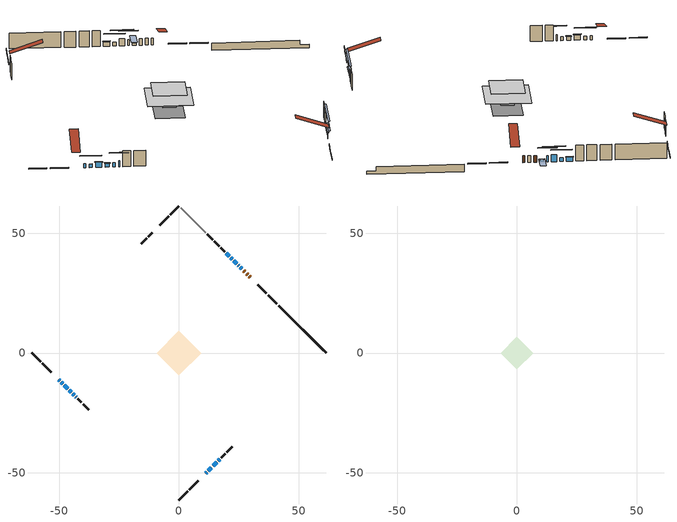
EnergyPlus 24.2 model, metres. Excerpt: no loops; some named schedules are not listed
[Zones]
conditioned space
 floor othersidecoefficients (Floor1 construction): -2.79,0 0,2.79 2.79,0 0,-2.79 z0.77
 floor adiabatic (AdiabaticFloorConstruction): -9.33,0 0,9.33 9.33,0 0,-9.33 z3.21
 floor foundation (Slab1 construction): -6.11,0 0,6.11 6.11,0 0,-6.11 z-1.52
 wall outside (RimJoist1 construction): 0,-61.43 3.73,-57.7 / -61.43,0 -57.7,-3.73 / 0,61.43 -3.73,57.7 / 40.94,20.48 37.21,24.21 z0.77:1.07
 wall outside (RimJoist2 construction): 4.39,-57.04 8.1,-53.32 / -57.04,-4.39 -53.32,-8.1 / -4.39,57.04 -8.1,53.32 / 36.56,24.87 32.84,28.59 z0.77:1.07
 wall outside (AdiabaticWallConstruction 1): 29.77,31.66 29.45,31.98 / 27.55,33.87 26.97,34.45 z0.77:2.8
 wall outside (AdiabaticWallConstruction): -50.25,-11.17 -49.82,-11.61 / -44.39,-17.04 -43.85,-17.58 / 20.99,40.43 19.7,41.73 z0.77:1.99; 11.17,-50.25 11.61,-49.82 z0.77:1.69; 12.26,-49.16 13.56,-47.87 / -49.16,-12.26 -48.52,-12.91 / -45.91,-15.52 -45.05,-16.38 / 22.3,39.13 21.65,39.78 z0.77:1.84; -47.86,-13.57 -46.57,-14.86 z0.77:2.29; 26.32,35.11 25.56,35.87 / 14.21,-47.21 15.72,-45.7 z0.77:1.38; 24.91,36.52 24.69,36.74 / 16.38,-45.05 17.03,-44.4 / -43.2,-18.23 -42.98,-18.45 z0.77:2.6; 24.03,37.39 22.95,38.47 z0.77:2.9
 wall outside (Wall1 construction): 17.68,-43.74 19.26,-42.17 / -42.32,-19.1 -40.75,-20.68 / -11.18,50.25 -12.75,48.68 / 19.04,42.38 17.47,43.96 z0.77:5.65
 wall outside (Wall3 construction): 19.91,-41.51 22.26,-39.16 / -40.09,-21.34 -37.74,-23.69 / -13.41,48.02 -15.76,45.67 / 14.13,47.3 11.78,49.65 z0.77:5.65
 wall foundation (FoundationWall1 construction): 41.6,19.83,-1.52 41.6,19.83,0.77 59.44,1.98,0.77 59.44,1.98,-0.52 61.43,0,-0.52 61.43,0,-1.52
 wall othersidecoefficients (AdiabaticWallConstruction 1): 28.79,32.64 28.21,33.22 z0.77:2.8
 wall othersidecoefficients (Wall2 construction): 16.81,44.61 14.79,46.64 z0.77:5.65
 wall adiabatic (Wall4 construction): 11.12,50.3 0.66,60.77 z0.77:5.65
 window (WindowConstruction 12): -50.25,-11.18 -49.82,-11.61 z0.77:1.99
 window (WindowConstruction 7): 11.18,-50.25 11.61,-49.82 z0.77:1.68
 window (WindowConstruction 8): 12.26,-49.16 13.56,-47.87 z0.77:1.84
 window (WindowConstruction 9): -49.16,-12.26 -48.52,-12.91 z0.77:1.84
 window (WindowConstruction 10): -47.86,-13.57 -46.57,-14.86 z0.77:2.29
 window (WindowConstruction 11): -45.91,-15.52 -45.05,-16.38 z0.77:1.84
 window (WindowConstruction 13): 26.32,35.11 25.56,35.86 z0.77:1.38
 window (WindowConstruction 14): 14.21,-47.21 15.72,-45.7 z0.77:1.38
 window (WindowConstruction): 24.9,36.52 24.69,36.74 z0.77:2.6
 window (WindowConstruction 1): 24.03,37.39 22.95,38.47 z0.77:2.9
 window (WindowConstruction 2): 22.3,39.13 21.65,39.78 z0.77:1.84
 window (WindowConstruction 3): 16.38,-45.05 17.03,-44.4 z0.77:2.6
 window (WindowConstruction 4): -44.39,-17.04 -43.85,-17.58 z0.77:1.99
 window (WindowConstruction 5): -43.19,-18.23 -42.98,-18.45 z0.77:2.6
 window (WindowConstruction 6): 20.99,40.43 19.7,41.73 z0.77:1.99
 door (Door): 29.77,31.66 29.45,31.98 z0.77:2.8
 door inside (Door 1): 28.79,32.64 28.21,33.22 z0.77:2.8
 door (Door 2): 27.55,33.87 26.97,34.45 z0.77:2.8
 ceiling adiabatic (AdiabaticFloorConstruction): 0,-9.33 9.33,0 0,9.33 -9.33,0 z3.21
attic - vented
 floor to conditioned space (Floor2 construction Reversed): -6.85,0 0,6.85 6.85,0 0,-6.85 z5.65
 roof outside (Roof1 construction): 10.52,-50.91,5.65 3.85,-44.24,8.79 2.09,-45.99,8.79 8.76,-52.67,5.65; -50.91,-10.52,5.65 -44.24,-3.85,8.79 -45.99,-2.09,8.79 -52.67,-8.76,5.65; -10.52,50.91,5.65 -3.85,44.24,8.79 -2.09,45.99,8.79 -8.76,52.67,5.65; 30.42,31,5.65 23.75,24.33,8.79 25.51,22.57,8.79 32.18,29.24,5.65
shading: 13.47,-47.95 9.31,-52.12 9.6,-52.41 13.76,-48.24 z4.32; 13.7,-47.73 12.12,-49.3 12.41,-49.6 13.99,-48.02 z2.04; -46.65,-14.78 -51.03,-10.4 -51.32,-10.69 -46.94,-15.07 z4.48; -46.42,-15 -48,-13.42 -48.29,-13.72 -46.71,-15.29 z2.5; -44.9,-16.52 -46.05,-15.37 -46.34,-15.67 -45.2,-16.81 z2.04; 25.35,36.08 26.53,34.9 29.98,38.35 28.8,39.53 z1.68; 19.32,-42.11 10.62,-50.81 10.91,-51.1 19.61,-42.4 z6.46; 22.82,38.6 26.77,34.66 27.06,34.95 23.11,38.89 z5.24; 21.09,40.34 25.9,35.53 26.19,35.82 21.38,40.63 z5.54; 19.78,41.64 24.16,37.26 24.45,37.55 20.08,41.93 z4.48; 18.89,-42.53 14.51,-46.91 14.8,-47.2 19.18,-42.82 z5.24; -41.11,-20.31 -45.06,-16.37 -45.35,-16.66 -41.4,-20.6 z5.24; 19.56,41.87 21.14,40.29 21.43,40.58 19.85,42.16 z2.19
[Building]
Building 1: Terrain=Suburbs
[Site:Location]
Toronto City Centre_ON: Latitude {deg}=43.63; Longitude {deg}=-79.39; Time Zone {hr}=-5; Elevation {m}=77; Keep Site Location Information=Yes
[Site:GroundTemperature:Shallow]
5.01852, 3.26908, 3.12898, 3.95918, 7.29196, 10.6092, 13.4851, 15.3069, 15.4617, 13.9799, 11.1774, 7.9619
[Site:WaterMainsTemperature]
Calculation Method=Schedule; Temperature Schedule=mains temperature schedule
[Material] Roughness=Rough; Thermal Absorptance=0.9
Name | Thickness {m} | Conductivity {W/m-K} | Density {kg/m3} | Specific Heat {J/kg-K} | Solar Absorptance | Visible Absorptance
asphalt or fiberglass shingles | 0.00635 | 0.162714 | 1121.4 | 1465.45 | 0.4 | 0.4
ceiling loosefill ins | 0.0846667 | 0.0480833 | 16.02 | 1046.75 | 0.7 | 0.7
ceiling stud and cavity | 0.1397 | 0.0881524 | 65.682 | 1177.47 | 0.7 | 0.7
concrete 4.0 in. | 0.1016 | 1.803125 | 2242.8 | 837.4 | 0.7 | 0.7
concrete 8.0 in. | 0.2032 | 1.803125 | 2242.8 | 837.4 | 0.7 | 0.7
door material | 0.04445 | 0.053851 | 512.64 | 1214.23 | 0.7 | 0.7
door material 1 | 0.04445 | 0.060037 | 512.64 | 1214.23 | 0.7 | 0.7
door material 2 | 0.04445 | 0.188738 | 512.64 | 1214.23 | 0.7 | 0.7
exterior vertical ins | 0.0020482 | 0.029427 | 32.04 | 1214.23 | 0.7 | 0.7
floor covering | 0.0127 | 0.0433444 | 54.468 | 1339.84 | 0.6 | 0.6
floor rigid ins; rim joist rigid ins; wall rigid ins | 0.051816 | 0.029427 | 32.04 | 1214.23 | 0.7 | 0.7
floor rigid ins 1; wall rigid ins 2 | 0.512978 | 0.029427 | 32.04 | 1214.23 | 0.7 | 0.7
floor stud and cavity | 0.1397 | 0.228706 | 92.3553 | 1139.71 | 0.7 | 0.7
floor stud and cavity 1 | 0.1397 | 1.75129 | 37.0049 | 1207.88 | 0.7 | 0.7
furniture material conditioned space 1 | 0.1524 | 0.115458 | 640.8 | 1214.23 | 0.6 | 0.6
gypsum board | 0.0127 | 0.160291 | 801 | 837.4 | 0.6 | 0.6
gypsum board 1 | 0.0127 | 0.160291 | 801 | 837.4 | 0.7 | 0.7
osb sheathing 0.5 in. | 0.0127 | 0.115458 | 512.64 | 1214.23 | 0.7 | 0.7
osb sheathing 0.75 in. | 0.01905 | 0.115458 | 512.64 | 1214.23 | 0.7 | 0.7
osb sheathing 2.0 in. | 0.0508 | 0.115458 | 512.64 | 1214.23 | 0.7 | 0.7
rim joist stud and cavity | 0.0508 | 0.0406006 | 125.044 | 1163.47 | 0.6 | 0.6
rim joist stud and cavity 1 | 0.0508 | 0.0352871 | 125.044 | 1163.47 | 0.6 | 0.6
wall rigid ins 1 | 0.051816 | 0.029427 | 32.04 | 1214.23 | 0.4 | 0.4
wall stud and cavity | 0.1397 | 0.121499 | 139.0536 | 1170.24 | 0.7 | 0.7
wall stud and cavity 1 | 0.1397 | 0.173024 | 139.0536 | 1170.24 | 0.7 | 0.7
wall stud and cavity 2 | 0.1397 | 0.145844 | 139.0536 | 1170.24 | 0.7 | 0.7
wall stud and cavity 3 | 0.1397 | 0.12464 | 139.0536 | 1170.24 | 0.7 | 0.7
wall stud and cavity 4 | 0.0889 | 0.380278 | 52.3479 | 1209.89 | 0.7 | 0.7
wall stud and cavity 5 | 0.0889 | 0.391764 | 83.0341 | 1211.67 | 0.7 | 0.7
wood siding | 0.0254 | 0.102417 | 544.68 | 1172.36 | 0.4 | 0.4
wood siding 1; wood siding 2; wood siding 3 | 0.0254 | 0.102417 | 544.68 | 1172.36 | 0.7 | 0.7
[WindowMaterial:SimpleGlazingSystem]
Name | U-Factor {W/m2-K} | Solar Heat Gain Coefficient
WindowMaterial | 3.06271 | 0.54
WindowMaterial 1 | 2.98152 | 0.58
WindowMaterial 10 | 3.02751 | 0.48
WindowMaterial 2 | 3.00934 | 0.53
WindowMaterial 3 | 3.01672 | 0.5
WindowMaterial 4 | 2.98038 | 0.54
WindowMaterial 5 | 2.99685 | 0.54
WindowMaterial 6 | 3.0383 | 0.46
WindowMaterial 7 | 2.906 | 0.64
WindowMaterial 8 | 2.99003 | 0.52
WindowMaterial 9 | 3.308 | 0.62
[Construction]
AdiabaticFloorConstruction: floor stud and cavity 1, floor rigid ins 1, osb sheathing 0.75 in., floor covering
AdiabaticWallConstruction: wood siding 2, wall rigid ins 2, wall stud and cavity 4, gypsum board
AdiabaticWallConstruction 1: wood siding 3, wall rigid ins 2, wall stud and cavity 4, gypsum board
Door: door material
Door 1: door material 1
Door 2: door material 2
Floor1 construction: floor stud and cavity, floor rigid ins, osb sheathing 0.75 in., floor covering
Floor2 construction Reversed: gypsum board, ceiling stud and cavity, ceiling loosefill ins
FoundationWall1 construction: concrete 8.0 in., gypsum board 1
furniture construction conditioned space 1: furniture material conditioned space 1
PartitionWallConstruction: gypsum board, wall stud and cavity 5, gypsum board
RimJoist1 construction: wood siding 1, rim joist rigid ins, osb sheathing 2.0 in., rim joist stud and cavity
RimJoist2 construction: wood siding 1, rim joist rigid ins, osb sheathing 2.0 in., rim joist stud and cavity 1
Roof1 construction: asphalt or fiberglass shingles
Slab1 construction: concrete 4.0 in.
Wall1 construction: wood siding, wall rigid ins, osb sheathing 0.5 in., wall stud and cavity, gypsum board
Wall2 construction: wall rigid ins 1, osb sheathing 0.5 in., wall stud and cavity 1, gypsum board
Wall3 construction: wood siding, wall rigid ins, osb sheathing 0.5 in., wall stud and cavity 2, gypsum board
Wall4 construction: wall rigid ins 1, osb sheathing 0.5 in., wall stud and cavity 3, gypsum board
WindowConstruction; WindowConstruction 5: WindowMaterial
WindowConstruction 1: WindowMaterial 1
WindowConstruction 10: WindowMaterial 7
WindowConstruction 11: WindowMaterial 8
WindowConstruction 12: WindowMaterial 9
WindowConstruction 13; WindowConstruction 14: WindowMaterial 10
WindowConstruction 2; WindowConstruction 8; WindowConstruction 9: WindowMaterial 2
WindowConstruction 3: WindowMaterial 3
WindowConstruction 4: WindowMaterial 4
WindowConstruction 6: WindowMaterial 5
WindowConstruction 7: WindowMaterial 6
[Zone] Multiplier=1; Part of Total Floor Area=Yes
Name | Volume {m3}
attic - vented | 47.8875
conditioned space | 630.6
[Space]
Name | Zone | Volume {m3}
attic - vented 1 | attic - vented | 47.8875
conditioned space 1 | conditioned space | 630.6
[ZoneInfiltration:EffectiveLeakageArea]
infil attic - vented 1: Zone or Space=attic - vented 1; Schedule=Always On Discrete; Effective Air Leakage Area {cm2}=3949.89; Stack Coefficient=0.000218669; Wind Coefficient=9.99111e-06
[ZoneMixing]
whole house fan mix: Zone or Space=attic - vented; Schedule=Always On Continuous; Design Flow Rate Calculation Method=Flow/Zone; Design Flow Rate {m3/s}=0; Source Zone or Space=conditioned space
[SurfaceProperty:OtherSideCoefficients]
other non-freezing space: Combined Convective/Radiative Film Coefficient {W/m2-K}=8.35; Constant Temperature Coefficient=1; External Dry-Bulb Temperature Coefficient=0; Ground Temperature Coefficient=0; Wind Speed Coefficient=0; Zone Air Temperature Coefficient=0; Constant Temperature Schedule=other non-freezing space; Previous Other Side Temperature Coefficient=0
[SurfaceProperty:ExposedFoundationPerimeter]
Slab1: Exposed Perimeter Calculation Method=TotalExposedPerimeter; Total Exposed Perimeter {m}=28.039
[InternalMass] Zone or ZoneList=conditioned space; Space or SpaceList=conditioned space 1
Name | Construction | Surface Area {m2}
furniture mass conditioned space 1 | furniture construction conditioned space 1 | 105.728
partition wall mass | PartitionWallConstruction | 264.32
[Lights]
interior lighting: Zone or ZoneList or Space or SpaceList=conditioned space 1; Schedule=interior lighting schedule; Design Level Calculation Method=LightingLevel; Lighting Level {W}=343.2; Return Air Fraction=0; Fraction Radiant=0.6; Fraction Visible=0.2; Fraction Replaceable=1
[People]
occupants: Zone or ZoneList or Space or SpaceList=conditioned space 1; Number of People Schedule=occupants schedule; Number of People Calculation Method=People; Number of People=3; Fraction Radiant=0.314171; Sensible Heat Fraction=0.56303; Activity Level Schedule=occupants activity schedule; Carbon Dioxide Generation Rate {m3/s-W}=0; Enable ASHRAE 55 Comfort Warnings=No; Mean Radiant Temperature Calculation Type=EnclosureAveraged
[ElectricEquipment] Zone or ZoneList or Space or SpaceList=conditioned space 1; Design Level Calculation Method=EquipmentLevel
Name | Schedule | Design Level {W} | Fraction Latent | Fraction Radiant | Fraction Lost
clothes dryer | clothes dryer schedule | 140.772 | 0.015 | 0.081 | 0.85
clothes washer | clothes washer schedule | 32.1985 | 0.03 | 0.162 | 0.7
cooking range | cooking range schedule | 208.969 | 0.08 | 0.432 | 0.2
dishwasher | dishwasher schedule | 66.8632 | 0.3 | 0.18 | 0.4
fridge | fridge schedule | 72.9452 | 0 | 0.6 | 0
mech vent bath fan 0 | mech vent bath fan 0 schedule | 50.2 | 0 | 0 | 1
mech vent bath fan 1 | mech vent bath fan 1 schedule | 50.2 | 0 | 0 | 1
mech vent house fan | mech vent house fan schedule | 0 | 0 | 0 | 1
mech vent house fan cfis | mech vent house fan cfis schedule | 0 | 0 | 0 | 0
mech vent range fan 0 | mech vent range fan 0 schedule | 57 | 0 | 0 | 1
misc plug loads | misc plug loads schedule | 494.7 | 0.045 | 0.513 | 0.1
whole house fan | Always On Discrete | 0 | 0 | 0 | 1
[OtherEquipment] Zone or ZoneList or Space or SpaceList=conditioned space 1; Design Level Calculation Method=EquipmentLevel
Name | Fuel Type | Schedule | Design Level {W} | Fraction Latent | Fraction Radiant | Fraction Lost
clothes dryer 1 | Electricity | clothes dryer schedule | 0 | 0.015 | 0.081 | 0.85
cooking range 1 | Electricity | cooking range schedule | 0 | 0.08 | 0.432 | 0.2
general water use latent | None | general water use schedule | 59.3978 | 1 | 0 | 0
general water use sensible | None | general water use schedule | -58.539 | 0 | 0.6 | 0
mech vent house fan latent load | None | Always On Discrete | 0 | 1 | 0 | 0
mech vent house fan sensible load | None | Always On Discrete | 0 | 0 | 0 | 0
water heater energy adjustment1 | NaturalGas | Always On Discrete | 0.01 | 0 | 0 | 1
[ZoneInfiltration:DesignFlowRate] Zone or ZoneList or Space or SpaceList=conditioned space 1; Schedule=Always On Discrete; Design Flow Rate Calculation Method=Flow/Zone; Design Flow Rate {m3/s}=0
infil flow; natural vent flow; whole house fan flow
[Foundation:Kiva]
Foundation Kiva 1: Initial Indoor Air Temperature {C}=18; Wall Height Above Grade {m}=0.769986; Wall Depth Below Slab {m}=0.2032; Custom Block Material Name 1=exterior vertical ins; Custom Block Depth 1 {m}=2.28999; Custom Block X Position 1 {m}=0.2159; Custom Block Z Position 1 {m}=0
[Foundation:Kiva:Settings]
Soil Conductivity {W/m-K}=0.849921; Soil Density {kg/m3}=1842.3; Soil Specific Heat {J/kg-K}=418.7; Ground Solar Absorptivity=0.9; Ground Thermal Absorptivity=0.9; Ground Surface Roughness {m}=0.03; Far-Field Width {m}=40; Deep-Ground Boundary Condition=ZeroFlux; Deep-Ground Depth {m}=40; Minimum Cell Dimension {m}=0.2; Maximum Cell Growth Coefficient=3; Simulation Timestep=Timestep
[Exterior:Lights]
exterior lighting: Schedule=exterior lighting schedule; Design Level {W}=75.6
[Schedule:Constant]
Name | Hourly Value
Always On Continuous; mech vent house fan schedule; mech vent house fan cfis schedule; Always On Discrete | 1
other non-freezing space; fridge schedule | 0
occupants activity schedule | 117.228
[Schedule:Week:Daily]
interior lighting schedule Week Rule - Jan1-Jan27: interior lighting schedule day, interior lighting schedule day, interior lighting schedule day, interior lighting schedule day, interior lighting schedule day, interior lighting schedule day, interior lighting schedule day, interior lighting schedule default day, interior lighting schedule default day, interior lighting schedule default day, interior lighting schedule default day, interior lighting schedule default day
interior lighting schedule Week Rule - Jan28-Feb3: interior lighting schedule day, interior lighting schedule day, interior lighting schedule day, interior lighting schedule day, interior lighting schedule day 1, interior lighting schedule day 1, interior lighting schedule day 1, interior lighting schedule default day, interior lighting schedule default day, interior lighting schedule default day, interior lighting schedule default day, interior lighting schedule default day
interior lighting schedule Week Rule - Feb4-Feb24: interior lighting schedule day 1, interior lighting schedule day 1, interior lighting schedule day 1, interior lighting schedule day 1, interior lighting schedule day 1, interior lighting schedule day 1, interior lighting schedule day 1, interior lighting schedule default day, interior lighting schedule default day, interior lighting schedule default day, interior lighting schedule default day, interior lighting schedule default day
interior lighting schedule Week Rule - Feb25-Mar3: interior lighting schedule day 1, interior lighting schedule day 1, interior lighting schedule day 1, interior lighting schedule day 1, interior lighting schedule day 2, interior lighting schedule day 2, interior lighting schedule day 2, interior lighting schedule default day, interior lighting schedule default day, interior lighting schedule default day, interior lighting schedule default day, interior lighting schedule default day
interior lighting schedule Week Rule - Mar4-Mar31: interior lighting schedule day 2, interior lighting schedule day 2, interior lighting schedule day 2, interior lighting schedule day 2, interior lighting schedule day 2, interior lighting schedule day 2, interior lighting schedule day 2, interior lighting schedule default day, interior lighting schedule default day, interior lighting schedule default day, interior lighting schedule default day, interior lighting schedule default day
interior lighting schedule Week Rule - Apr1-Apr28: interior lighting schedule day 3, interior lighting schedule day 3, interior lighting schedule day 3, interior lighting schedule day 3, interior lighting schedule day 3, interior lighting schedule day 3, interior lighting schedule day 3, interior lighting schedule default day, interior lighting schedule default day, interior lighting schedule default day, interior lighting schedule default day, interior lighting schedule default day
interior lighting schedule Week Rule - Apr29-May5: interior lighting schedule day 3, interior lighting schedule day 3, interior lighting schedule day 4, interior lighting schedule day 4, interior lighting schedule day 4, interior lighting schedule day 4, interior lighting schedule day 4, interior lighting schedule default day, interior lighting schedule default day, interior lighting schedule default day, interior lighting schedule default day, interior lighting schedule default day
interior lighting schedule Week Rule - May6-May26: interior lighting schedule day 4, interior lighting schedule day 4, interior lighting schedule day 4, interior lighting schedule day 4, interior lighting schedule day 4, interior lighting schedule day 4, interior lighting schedule day 4, interior lighting schedule default day, interior lighting schedule default day, interior lighting schedule default day, interior lighting schedule default day, interior lighting schedule default day
interior lighting schedule Week Rule - May27-Jun2: interior lighting schedule day 4, interior lighting schedule day 4, interior lighting schedule day 4, interior lighting schedule day 4, interior lighting schedule day 4, interior lighting schedule day 5, interior lighting schedule day 5, interior lighting schedule default day, interior lighting schedule default day, interior lighting schedule default day, interior lighting schedule default day, interior lighting schedule default day
interior lighting schedule Week Rule - Jun3-Jun30: interior lighting schedule day 5, interior lighting schedule day 5, interior lighting schedule day 5, interior lighting schedule day 5, interior lighting schedule day 5, interior lighting schedule day 5, interior lighting schedule day 5, interior lighting schedule default day, interior lighting schedule default day, interior lighting schedule default day, interior lighting schedule default day, interior lighting schedule default day
interior lighting schedule Week Rule - Jul1-Jul28: interior lighting schedule day 6, interior lighting schedule day 6, interior lighting schedule day 6, interior lighting schedule day 6, interior lighting schedule day 6, interior lighting schedule day 6, interior lighting schedule day 6, interior lighting schedule default day, interior lighting schedule default day, interior lighting schedule default day, interior lighting schedule default day, interior lighting schedule default day
interior lighting schedule Week Rule - Jul29-Aug4: interior lighting schedule day 6, interior lighting schedule day 6, interior lighting schedule day 6, interior lighting schedule day 7, interior lighting schedule day 7, interior lighting schedule day 7, interior lighting schedule day 7, interior lighting schedule default day, interior lighting schedule default day, interior lighting schedule default day, interior lighting schedule default day, interior lighting schedule default day
interior lighting schedule Week Rule - Aug5-Aug25: interior lighting schedule day 7, interior lighting schedule day 7, interior lighting schedule day 7, interior lighting schedule day 7, interior lighting schedule day 7, interior lighting schedule day 7, interior lighting schedule day 7, interior lighting schedule default day, interior lighting schedule default day, interior lighting schedule default day, interior lighting schedule default day, interior lighting schedule default day
interior lighting schedule Week Rule - Aug26-Sep1: interior lighting schedule day 7, interior lighting schedule day 7, interior lighting schedule day 7, interior lighting schedule day 7, interior lighting schedule day 7, interior lighting schedule day 7, interior lighting schedule day 8, interior lighting schedule default day, interior lighting schedule default day, interior lighting schedule default day, interior lighting schedule default day, interior lighting schedule default day
interior lighting schedule Week Rule - Sep2-Sep29: interior lighting schedule day 8, interior lighting schedule day 8, interior lighting schedule day 8, interior lighting schedule day 8, interior lighting schedule day 8, interior lighting schedule day 8, interior lighting schedule day 8, interior lighting schedule default day, interior lighting schedule default day, interior lighting schedule default day, interior lighting schedule default day, interior lighting schedule default day
interior lighting schedule Week Rule - Sep30-Oct6: interior lighting schedule day 8, interior lighting schedule day 9, interior lighting schedule day 9, interior lighting schedule day 9, interior lighting schedule day 9, interior lighting schedule day 9, interior lighting schedule day 9, interior lighting schedule default day, interior lighting schedule default day, interior lighting schedule default day, interior lighting schedule default day, interior lighting schedule default day
interior lighting schedule Week Rule - Oct7-Oct27: interior lighting schedule day 9, interior lighting schedule day 9, interior lighting schedule day 9, interior lighting schedule day 9, interior lighting schedule day 9, interior lighting schedule day 9, interior lighting schedule day 9, interior lighting schedule default day, interior lighting schedule default day, interior lighting schedule default day, interior lighting schedule default day, interior lighting schedule default day
interior lighting schedule Week Rule - Oct28-Nov3: interior lighting schedule day 9, interior lighting schedule day 9, interior lighting schedule day 9, interior lighting schedule day 9, interior lighting schedule day 10, interior lighting schedule day 10, interior lighting schedule day 10, interior lighting schedule default day, interior lighting schedule default day, interior lighting schedule default day, interior lighting schedule default day, interior lighting schedule default day
interior lighting schedule Week Rule - Nov4-Nov24: interior lighting schedule day 10, interior lighting schedule day 10, interior lighting schedule day 10, interior lighting schedule day 10, interior lighting schedule day 10, interior lighting schedule day 10, interior lighting schedule day 10, interior lighting schedule default day, interior lighting schedule default day, interior lighting schedule default day, interior lighting schedule default day, interior lighting schedule default day
interior lighting schedule Week Rule - Nov25-Dec1: interior lighting schedule day 10, interior lighting schedule day 10, interior lighting schedule day 10, interior lighting schedule day 10, interior lighting schedule day 10, interior lighting schedule day 10, interior lighting schedule day 11, interior lighting schedule default day, interior lighting schedule default day, interior lighting schedule default day, interior lighting schedule default day, interior lighting schedule default day
interior lighting schedule Week Rule - Dec2-Dec31: interior lighting schedule day 11, interior lighting schedule day 11, interior lighting schedule day 11, interior lighting schedule day 11, interior lighting schedule day 11, interior lighting schedule day 11, interior lighting schedule day 11, interior lighting schedule default day, interior lighting schedule default day, interior lighting schedule default day, interior lighting schedule default day, interior lighting schedule default day
occupants schedule Week Rule - Jan1-Dec31: occupants schedule day, occupants schedule day, occupants schedule day, occupants schedule day, occupants schedule day, occupants schedule day, occupants schedule day, occupants schedule default day, occupants schedule default day, occupants schedule default day, occupants schedule default day, occupants schedule default day
clothes dryer schedule Week Rule - Jan1-Dec31: clothes dryer schedule day, clothes dryer schedule day, clothes dryer schedule day, clothes dryer schedule day, clothes dryer schedule day, clothes dryer schedule day, clothes dryer schedule day, clothes dryer schedule default day, clothes dryer schedule default day, clothes dryer schedule default day, clothes dryer schedule default day, clothes dryer schedule default day
clothes washer schedule Week Rule - Jan1-Dec31: clothes washer schedule day, clothes washer schedule day, clothes washer schedule day, clothes washer schedule day, clothes washer schedule day, clothes washer schedule day, clothes washer schedule day, clothes washer schedule default day, clothes washer schedule default day, clothes washer schedule default day, clothes washer schedule default day, clothes washer schedule default day
cooking range schedule Week Rule - Jan1-Dec31: cooking range schedule day, cooking range schedule day, cooking range schedule day, cooking range schedule day, cooking range schedule day, cooking range schedule day, cooking range schedule day, cooking range schedule default day, cooking range schedule default day, cooking range schedule default day, cooking range schedule default day, cooking range schedule default day
dishwasher schedule Week Rule - Jan1-Dec31: dishwasher schedule day, dishwasher schedule day, dishwasher schedule day, dishwasher schedule day, dishwasher schedule day, dishwasher schedule day, dishwasher schedule day, dishwasher schedule default day, dishwasher schedule default day, dishwasher schedule default day, dishwasher schedule default day, dishwasher schedule default day
mech vent bath fan 0 schedule Week Rule - Jan1-Dec31: mech vent bath fan 0 schedule day, mech vent bath fan 0 schedule day, mech vent bath fan 0 schedule day, mech vent bath fan 0 schedule day, mech vent bath fan 0 schedule day, mech vent bath fan 0 schedule day, mech vent bath fan 0 schedule day, mech vent bath fan 0 schedule default day, mech vent bath fan 0 schedule default day, mech vent bath fan 0 schedule default day, mech vent bath fan 0 schedule default day, mech vent bath fan 0 schedule default day
mech vent bath fan 1 schedule Week Rule - Jan1-Dec31: mech vent bath fan 1 schedule day, mech vent bath fan 1 schedule day, mech vent bath fan 1 schedule day, mech vent bath fan 1 schedule day, mech vent bath fan 1 schedule day, mech vent bath fan 1 schedule day, mech vent bath fan 1 schedule day, mech vent bath fan 1 schedule default day, mech vent bath fan 1 schedule default day, mech vent bath fan 1 schedule default day, mech vent bath fan 1 schedule default day, mech vent bath fan 1 schedule default day
mech vent range fan 0 schedule Week Rule - Jan1-Dec31: mech vent range fan 0 schedule day, mech vent range fan 0 schedule day, mech vent range fan 0 schedule day, mech vent range fan 0 schedule day, mech vent range fan 0 schedule day, mech vent range fan 0 schedule day, mech vent range fan 0 schedule day, mech vent range fan 0 schedule default day, mech vent range fan 0 schedule default day, mech vent range fan 0 schedule default day, mech vent range fan 0 schedule default day, mech vent range fan 0 schedule default day
misc plug loads schedule Week Rule - Jan1-Dec31: misc plug loads schedule day, misc plug loads schedule day, misc plug loads schedule day, misc plug loads schedule day, misc plug loads schedule day, misc plug loads schedule day, misc plug loads schedule day, misc plug loads schedule default day, misc plug loads schedule default day, misc plug loads schedule default day, misc plug loads schedule default day, misc plug loads schedule default day
general water use schedule Week Rule - Jan1-Dec31: general water use schedule day, general water use schedule day, general water use schedule day, general water use schedule day, general water use schedule day, general water use schedule day, general water use schedule day, general water use schedule default day, general water use schedule default day, general water use schedule default day, general water use schedule default day, general water use schedule default day
exterior lighting schedule Week Rule - Jan1-Jan27: exterior lighting schedule day, exterior lighting schedule day, exterior lighting schedule day, exterior lighting schedule day, exterior lighting schedule day, exterior lighting schedule day, exterior lighting schedule day, exterior lighting schedule default day, exterior lighting schedule default day, exterior lighting schedule default day, exterior lighting schedule default day, exterior lighting schedule default day
exterior lighting schedule Week Rule - Jan28-Feb3: exterior lighting schedule day, exterior lighting schedule day, exterior lighting schedule day, exterior lighting schedule day, exterior lighting schedule day 1, exterior lighting schedule day 1, exterior lighting schedule day 1, exterior lighting schedule default day, exterior lighting schedule default day, exterior lighting schedule default day, exterior lighting schedule default day, exterior lighting schedule default day
exterior lighting schedule Week Rule - Feb4-Feb24: exterior lighting schedule day 1, exterior lighting schedule day 1, exterior lighting schedule day 1, exterior lighting schedule day 1, exterior lighting schedule day 1, exterior lighting schedule day 1, exterior lighting schedule day 1, exterior lighting schedule default day, exterior lighting schedule default day, exterior lighting schedule default day, exterior lighting schedule default day, exterior lighting schedule default day
exterior lighting schedule Week Rule - Feb25-Mar3: exterior lighting schedule day 1, exterior lighting schedule day 1, exterior lighting schedule day 1, exterior lighting schedule day 1, exterior lighting schedule day 2, exterior lighting schedule day 2, exterior lighting schedule day 2, exterior lighting schedule default day, exterior lighting schedule default day, exterior lighting schedule default day, exterior lighting schedule default day, exterior lighting schedule default day
exterior lighting schedule Week Rule - Mar4-Mar31: exterior lighting schedule day 2, exterior lighting schedule day 2, exterior lighting schedule day 2, exterior lighting schedule day 2, exterior lighting schedule day 2, exterior lighting schedule day 2, exterior lighting schedule day 2, exterior lighting schedule default day, exterior lighting schedule default day, exterior lighting schedule default day, exterior lighting schedule default day, exterior lighting schedule default day
exterior lighting schedule Week Rule - Apr1-Apr28: exterior lighting schedule day 3, exterior lighting schedule day 3, exterior lighting schedule day 3, exterior lighting schedule day 3, exterior lighting schedule day 3, exterior lighting schedule day 3, exterior lighting schedule day 3, exterior lighting schedule default day, exterior lighting schedule default day, exterior lighting schedule default day, exterior lighting schedule default day, exterior lighting schedule default day
exterior lighting schedule Week Rule - Apr29-May5: exterior lighting schedule day 3, exterior lighting schedule day 3, exterior lighting schedule day 4, exterior lighting schedule day 4, exterior lighting schedule day 4, exterior lighting schedule day 4, exterior lighting schedule day 4, exterior lighting schedule default day, exterior lighting schedule default day, exterior lighting schedule default day, exterior lighting schedule default day, exterior lighting schedule default day
exterior lighting schedule Week Rule - May6-May26: exterior lighting schedule day 4, exterior lighting schedule day 4, exterior lighting schedule day 4, exterior lighting schedule day 4, exterior lighting schedule day 4, exterior lighting schedule day 4, exterior lighting schedule day 4, exterior lighting schedule default day, exterior lighting schedule default day, exterior lighting schedule default day, exterior lighting schedule default day, exterior lighting schedule default day
exterior lighting schedule Week Rule - May27-Jun2: exterior lighting schedule day 4, exterior lighting schedule day 4, exterior lighting schedule day 4, exterior lighting schedule day 4, exterior lighting schedule day 4, exterior lighting schedule day 5, exterior lighting schedule day 5, exterior lighting schedule default day, exterior lighting schedule default day, exterior lighting schedule default day, exterior lighting schedule default day, exterior lighting schedule default day
exterior lighting schedule Week Rule - Jun3-Jun30: exterior lighting schedule day 5, exterior lighting schedule day 5, exterior lighting schedule day 5, exterior lighting schedule day 5, exterior lighting schedule day 5, exterior lighting schedule day 5, exterior lighting schedule day 5, exterior lighting schedule default day, exterior lighting schedule default day, exterior lighting schedule default day, exterior lighting schedule default day, exterior lighting schedule default day
exterior lighting schedule Week Rule - Jul1-Jul28: exterior lighting schedule day 6, exterior lighting schedule day 6, exterior lighting schedule day 6, exterior lighting schedule day 6, exterior lighting schedule day 6, exterior lighting schedule day 6, exterior lighting schedule day 6, exterior lighting schedule default day, exterior lighting schedule default day, exterior lighting schedule default day, exterior lighting schedule default day, exterior lighting schedule default day
[Schedule:Year]
interior lighting schedule: interior lighting schedule Week Rule - Jan1-Jan27, 1, 1, 1, 27, interior lighting schedule Week Rule - Jan28-Feb3, 1, 28, 2, 3, interior lighting schedule Week Rule - Feb4-Feb24, 2, 4, 2, 24, interior lighting schedule Week Rule - Feb25-Mar3, 2, 25, 3, 3, interior lighting schedule Week Rule - Mar4-Mar31, 3, 4, 3, 31, interior lighting schedule Week Rule - Apr1-Apr28, 4, 1, 4, 28, interior lighting schedule Week Rule - Apr29-May5, 4, 29, 5, 5, interior lighting schedule Week Rule - May6-May26, 5, 6, 5, 26, interior lighting schedule Week Rule - May27-Jun2, 5, 27, 6, 2, interior lighting schedule Week Rule - Jun3-Jun30, 6, 3, 6, 30, interior lighting schedule Week Rule - Jul1-Jul28, 7, 1, 7, 28, interior lighting schedule Week Rule - Jul29-Aug4, 7, 29, 8, 4, interior lighting schedule Week Rule - Aug5-Aug25, 8, 5, 8, 25, interior lighting schedule Week Rule - Aug26-Sep1, 8, 26, 9, 1, interior lighting schedule Week Rule - Sep2-Sep29, 9, 2, 9, 29, interior lighting schedule Week Rule - Sep30-Oct6, 9, 30, 10, 6, interior lighting schedule Week Rule - Oct7-Oct27, 10, 7, 10, 27, interior lighting schedule Week Rule - Oct28-Nov3, 10, 28, 11, 3, interior lighting schedule Week Rule - Nov4-Nov24, 11, 4, 11, 24, interior lighting schedule Week Rule - Nov25-Dec1, 11, 25, 12, 1, interior lighting schedule Week Rule - Dec2-Dec31, 12, 2, 12, 31
occupants schedule: occupants schedule Week Rule - Jan1-Dec31, 1, 1, 12, 31
clothes dryer schedule: clothes dryer schedule Week Rule - Jan1-Dec31, 1, 1, 12, 31
clothes washer schedule: clothes washer schedule Week Rule - Jan1-Dec31, 1, 1, 12, 31
cooking range schedule: cooking range schedule Week Rule - Jan1-Dec31, 1, 1, 12, 31
dishwasher schedule: dishwasher schedule Week Rule - Jan1-Dec31, 1, 1, 12, 31
mech vent bath fan 0 schedule: mech vent bath fan 0 schedule Week Rule - Jan1-Dec31, 1, 1, 12, 31
mech vent bath fan 1 schedule: mech vent bath fan 1 schedule Week Rule - Jan1-Dec31, 1, 1, 12, 31
mech vent range fan 0 schedule: mech vent range fan 0 schedule Week Rule - Jan1-Dec31, 1, 1, 12, 31
misc plug loads schedule: misc plug loads schedule Week Rule - Jan1-Dec31, 1, 1, 12, 31
general water use schedule: general water use schedule Week Rule - Jan1-Dec31, 1, 1, 12, 31
exterior lighting schedule: exterior lighting schedule Week Rule - Jan1-Jan27, 1, 1, 1, 27, exterior lighting schedule Week Rule - Jan28-Feb3, 1, 28, 2, 3, exterior lighting schedule Week Rule - Feb4-Feb24, 2, 4, 2, 24, exterior lighting schedule Week Rule - Feb25-Mar3, 2, 25, 3, 3, exterior lighting schedule Week Rule - Mar4-Mar31, 3, 4, 3, 31, exterior lighting schedule Week Rule - Apr1-Apr28, 4, 1, 4, 28, exterior lighting schedule Week Rule - Apr29-May5, 4, 29, 5, 5, exterior lighting schedule Week Rule - May6-May26, 5, 6, 5, 26, exterior lighting schedule Week Rule - May27-Jun2, 5, 27, 6, 2, exterior lighting schedule Week Rule - Jun3-Jun30, 6, 3, 6, 30, exterior lighting schedule Week Rule - Jul1-Jul28, 7, 1, 7, 28, exterior lighting schedule Week Rule - Jul29-Aug4, 7, 29, 8, 4, exterior lighting schedule Week Rule - Aug5-Aug25, 8, 5, 8, 25, exterior lighting schedule Week Rule - Aug26-Sep1, 8, 26, 9, 1, exterior lighting schedule Week Rule - Sep2-Sep29, 9, 2, 9, 29, exterior lighting schedule Week Rule - Sep30-Oct6, 9, 30, 10, 6, exterior lighting schedule Week Rule - Oct7-Oct27, 10, 7, 10, 27, exterior lighting schedule Week Rule - Oct28-Nov3, 10, 28, 11, 3, exterior lighting schedule Week Rule - Nov4-Nov24, 11, 4, 11, 24, exterior lighting schedule Week Rule - Nov25-Dec1, 11, 25, 12, 1, exterior lighting schedule Week Rule - Dec2-Dec31, 12, 2, 12, 31
[Schedule:Compact]
mains temperature schedule: Through: 01/01, For: AllDays, Until: 24:00, 8.80333, Through: 01/02, For: AllDays, Until: 24:00, 8.74333, Through: 01/03, For: AllDays, Until: 24:00, 8.68389, Through: 01/04, For: AllDays, Until: 24:00, 8.62611, Through: 01/05, For: AllDays, Until: 24:00, 8.56944, Through: 01/06, For: AllDays, Until: 24:00, 8.51389, Through: 01/07, For: AllDays, Until: 24:00, 8.45944, Through: 01/08, For: AllDays, Until: 24:00, 8.40611, Through: 01/09, For: AllDays, Until: 24:00, 8.35389, Through: 01/10, For: AllDays, Until: 24:00, 8.30278, Through: 01/11, For: AllDays, Until: 24:00, 8.25333, Through: 01/12, For: AllDays, Until: 24:00, 8.205, Through: 01/13, For: AllDays, Until: 24:00, 8.15778, Through: 01/14, For: AllDays, Until: 24:00, 8.11222, Through: 01/15, For: AllDays, Until: 24:00, 8.06778, Through: 01/16, For: AllDays, Until: 24:00, 8.02444, Through: 01/17, For: AllDays, Until: 24:00, 7.98222, Through: 01/18, For: AllDays, Until: 24:00, 7.94167, Through: 01/19, For: AllDays, Until: 24:00, 7.90222, Through: 01/20, For: AllDays, Until: 24:00, 7.86444, Through: 01/21, For: AllDays, Until: 24:00, 7.82778, Through: 01/22, For: AllDays, Until: 24:00, 7.79278, Through: 01/23, For: AllDays, Until: 24:00, 7.75889, Through: 01/24, For: AllDays, Until: 24:00, 7.72667, Through: 01/25, For: AllDays, Until: 24:00, 7.69556, Through: 01/26, For: AllDays, Until: 24:00, 7.66611, Through: 01/27, For: AllDays, Until: 24:00, 7.63778, Through: 01/28, For: AllDays, Until: 24:00, 7.61111, Through: 01/29, For: AllDays, Until: 24:00, 7.58556, Through: 01/30, For: AllDays, Until: 24:00, 7.56167, Through: 01/31, For: AllDays, Until: 24:00, 7.53944, Through: 02/01, For: AllDays, Until: 24:00, 7.51833, Through: 02/02, For: AllDays, Until: 24:00, 7.49889, Through: 02/03, For: AllDays, Until: 24:00, 7.48111, Through: 02/04, For: AllDays, Until: 24:00, 7.46444, Through: 02/05, For: AllDays, Until: 24:00, 7.44944, Through: 02/06, For: AllDays, Until: 24:00, 7.43556, Through: 02/07, For: AllDays, Until: 24:00, 7.42333, Through: 02/08, For: AllDays, Until: 24:00, 7.41278, Through: 02/09, For: AllDays, Until: 24:00, 7.40389, Through: 02/10, For: AllDays, Until: 24:00, 7.39611, Through: 02/11, For: AllDays, Until: 24:00, 7.39, Through: 02/12, For: AllDays, Until: 24:00, 7.38556, Through: 02/13, For: AllDays, Until: 24:00, 7.38222, Through: 02/14, For: AllDays, Until: 24:00, 7.38056, Through: 02/15, For: AllDays, Until: 24:00, 7.38056, Through: 02/16, For: AllDays, Until: 24:00, 7.38222, Through: 02/17, For: AllDays, Until: 24:00, 7.385, Through: 02/18, For: AllDays, Until: 24:00, 7.38944, Through: 02/19, For: AllDays, Until: 24:00, 7.395, Through: 02/20, For: AllDays, Until: 24:00, 7.40278, Through: 02/21, For: AllDays, Until: 24:00, 7.41167, Through: 02/22, For: AllDays, Until: 24:00, 7.42222, Through: 02/23, For: AllDays, Until: 24:00, 7.43389, Through: 02/24, For: AllDays, Until: 24:00, 7.44722, Through: 02/25, For: AllDays, Until: 24:00, 7.46222, Through: 02/26, For: AllDays, Until: 24:00, 7.47833, Through: 02/27, For: AllDays, Until: 24:00, 7.49611, Through: 02/28, For: AllDays, Until: 24:00, 7.51556, Through: 03/01, For: AllDays, Until: 24:00, 7.53667, Through: 03/02, For: AllDays, Until: 24:00, 7.55889, Through: 03/03, For: AllDays, Until: 24:00, 7.58222, Through: 03/04, For: AllDays, Until: 24:00, 7.60722, Through: 03/05, For: AllDays, Until: 24:00, 7.63389, Through: 03/06, For: AllDays, Until: 24:00, 7.66222, Through: 03/07, For: AllDays, Until: 24:00, 7.69111, Through: 03/08, For: AllDays, Until: 24:00, 7.72222, Through: 03/09, For: AllDays, Until: 24:00, 7.75444, Through: 03/10, For: AllDays, Until: 24:00, 7.78778, Through: 03/11, For: AllDays, Until: 24:00, 7.82278, Through: 03/12, For: AllDays, Until: 24:00, 7.85944, Through: 03/13, For: AllDays, Until: 24:00, 7.89722, Through: 03/14, For: AllDays, Until: 24:00, 7.93611, Through: 03/15, For: AllDays, Until: 24:00, 7.97667, Through: 03/16, For: AllDays, Until: 24:00, 8.01833, Through: 03/17, For: AllDays, Until: 24:00, 8.06167, Through: 03/18, For: AllDays, Until: 24:00, 8.10611, Through: 03/19, For: AllDays, Until: 24:00, 8.15167, Through: 03/20, For: AllDays, Until: 24:00, 8.19833, Through: 03/21, For: AllDays, Until: 24:00, 8.24667, Through: 03/22, For: AllDays, Until: 24:00, 8.29611, Through: 03/23, For: AllDays, Until: 24:00, 8.34667, Through: 03/24, For: AllDays, Until: 24:00, 8.39889, Through: 03/25, For: AllDays, Until: 24:00, 8.45167, Through: 03/26, For: AllDays, Until: 24:00, 8.50611, Through: 03/27, For: AllDays, Until: 24:00, 8.56167, Through: 03/28, For: AllDays, Until: 24:00, 8.61833, Through: 03/29, For: AllDays, Until: 24:00, 8.67611, Through: 03/30, For: AllDays, Until: 24:00, 8.735, Through: 03/31, For: AllDays, Until: 24:00, 8.795, Through: 04/01, For: AllDays, Until: 24:00, 8.85611, Through: 04/02, For: AllDays, Until: 24:00, 8.91833, Through: 04/03, For: AllDays, Until: 24:00, 8.98167, Through: 04/04, For: AllDays, Until: 24:00, 9.04556, Through: 04/05, For: AllDays, Until: 24:00, 9.11111, Through: 04/06, For: AllDays, Until: 24:00, 9.17722, Through: 04/07, For: AllDays, Until: 24:00, 9.24444, Through: 04/08, For: AllDays, Until: 24:00, 9.31222, Through: 04/09, For: AllDays, Until: 24:00, 9.38167, Through: 04/10, For: AllDays, Until: 24:00, 9.45167, Through: 04/11, For: AllDays, Until: 24:00, 9.52222, Through: 04/12, For: AllDays, Until: 24:00, 9.59444, Through: 04/13, For: AllDays, Until: 24:00, 9.66667, Through: 04/14, For: AllDays, Until: 24:00, 9.74, Through: 04/15, For: AllDays, Until: 24:00, 9.81444, Through: 04/16, For: AllDays, Until: 24:00, 9.88944, Through: 04/17, For: AllDays, Until: 24:00, 9.96556, Through: 04/18, For: AllDays, Until: 24:00, 10.0417, Through: 04/19, For: AllDays, Until: 24:00, 10.1189, Through: 04/20, For: AllDays, Until: 24:00, 10.1972, Through: 04/21, For: AllDays, Until: 24:00, 10.2756, Through: 04/22, For: AllDays, Until: 24:00, 10.355, Through: 04/23, For: AllDays, Until: 24:00, 10.435, Through: 04/24, For: AllDays, Until: 24:00, 10.515, Through: 04/25, For: AllDays, Until: 24:00, 10.5961, Through: 04/26, For: AllDays, Until: 24:00, 10.6778, Through: 04/27, For: AllDays, Until: 24:00, 10.76, Through: 04/28, For: AllDays, Until: 24:00, 10.8428, Through: 04/29, For: AllDays, Until: 24:00, 10.9261, Through: 04/30, For: AllDays, Until: 24:00, 11.0094, Through: 05/01, For: AllDays, Until: 24:00, 11.0933, Through: 05/02, For: AllDays, Until: 24:00, 11.1778, Through: 05/03, For: AllDays, Until: 24:00, 11.2628, Through: 05/04, For: AllDays, Until: 24:00, 11.3478, Through: 05/05, For: AllDays, Until: 24:00, 11.4333, Through: 05/06, For: AllDays, Until: 24:00, 11.5189, Through: 05/07, For: AllDays, Until: 24:00, 11.605, Through: 05/08, For: AllDays, Until: 24:00, 11.6917, Through: 05/09, For: AllDays, Until: 24:00, 11.7778, Through: 05/10, For: AllDays, Until: 24:00, 11.865, Through: 05/11, For: AllDays, Until: 24:00, 11.9517, Through: 05/12, For: AllDays, Until: 24:00, 12.0389, Through: 05/13, For: AllDays, Until: 24:00, 12.1261, Through: 05/14, For: AllDays, Until: 24:00, 12.2133, Through: 05/15, For: AllDays, Until: 24:00, 12.3006, Through: 05/16, For: AllDays, Until: 24:00, 12.3883, Through: 05/17, For: AllDays, Until: 24:00, 12.4756, Through: 05/18, For: AllDays, Until: 24:00, 12.5628, Through: 05/19, For: AllDays, Until: 24:00, 12.6506, Through: 05/20, For: AllDays, Until: 24:00, 12.7378, Through: 05/21, For: AllDays, Until: 24:00, 12.825, Through: 05/22, For: AllDays, Until: 24:00, 12.9122, Through: 05/23, For: AllDays, Until: 24:00, 12.9994, Through: 05/24, For: AllDays, Until: 24:00, 13.0861, Through: 05/25, For: AllDays, Until: 24:00, 13.1728, Through: 05/26, For: AllDays, Until: 24:00, 13.2594, Through: 05/27, For: AllDays, Until: 24:00, 13.3456, Through: 05/28, For: AllDays, Until: 24:00, 13.4317, Through: 05/29, For: AllDays, Until: 24:00, 13.5172, Through: 05/30, For: AllDays, Until: 24:00, 13.6028, Through: 05/31, For: AllDays, Until: 24:00, 13.6878, Through: 06/01, For: AllDays, Until: 24:00, 13.7722, Through: 06/02, For: AllDays, Until: 24:00, 13.8567, Through: 06/03, For: AllDays, Until: 24:00, 13.9406, Through: 06/04, For: AllDays, Until: 24:00, 14.0239, Through: 06/05, For: AllDays, Until: 24:00, 14.1067, Through: 06/06, For: AllDays, Until: 24:00, 14.1894, Through: 06/07, For: AllDays, Until: 24:00, 14.2711, Through: 06/08, For: AllDays, Until: 24:00, 14.3528, Through: 06/09, For: AllDays, Until: 24:00, 14.4339, Through: 06/10, For: AllDays, Until: 24:00, 14.5139, Through: 06/11, For: AllDays, Until: 24:00, 14.5939, Through: 06/12, For: AllDays, Until: 24:00, 14.6728, Through: 06/13, For: AllDays, Until: 24:00, 14.7511, Through: 06/14, For: AllDays, Until: 24:00, 14.8289, Through: 06/15, For: AllDays, Until: 24:00, 14.9061, Through: 06/16, For: AllDays, Until: 24:00, 14.9822, Through: 06/17, For: AllDays, Until: 24:00, 15.0578, Through: 06/18, For: AllDays, Until: 24:00, 15.1328, Through: 06/19, For: AllDays, Until: 24:00, 15.2067, Through: 06/20, For: AllDays, Until: 24:00, 15.28, Through: 06/21, For: AllDays, Until: 24:00, 15.3522, Through: 06/22, For: AllDays, Until: 24:00, 15.4239, Through: 06/23, For: AllDays, Until: 24:00, 15.4944, Through: 06/24, For: AllDays, Until: 24:00, 15.5639, Through: 06/25, For: AllDays, Until: 24:00, 15.6328, Through: 06/26, For: AllDays, Until: 24:00, 15.7006, Through: 06/27, For: AllDays, Until: 24:00, 15.7678, Through: 06/28, For: AllDays, Until: 24:00, 15.8333, Through: 06/29, For: AllDays, Until: 24:00, 15.8983, Through: 06/30, For: AllDays, Until: 24:00, 15.9622, Through: 07/01, For: AllDays, Until: 24:00, 16.025, Through: 07/02, For: AllDays, Until: 24:00, 16.0872, Through: 07/03, For: AllDays, Until: 24:00, 16.1478, Through: 07/04, For: AllDays, Until: 24:00, 16.2072, Through: 07/05, For: AllDays, Until: 24:00, 16.2661, Through: 07/06, For: AllDays, Until: 24:00, 16.3233, Through: 07/07, For: AllDays, Until: 24:00, 16.3794, Through: 07/08, For: AllDays, Until: 24:00, 16.435, Through: 07/09, For: AllDays, Until: 24:00, 16.4889, Through: 07/10, For: AllDays, Until: 24:00, 16.5417, Through: 07/11, For: AllDays, Until: 24:00, 16.5928, Through: 07/12, For: AllDays, Until: 24:00, 16.6433, Through: 07/13, For: AllDays, Until: 24:00, 16.6922, Through: 07/14, For: AllDays, Until: 24:00, 16.74, Through: 07/15, For: AllDays, Until: 24:00, 16.7867, Through: 07/16, For: AllDays, Until: 24:00, 16.8322, Through: 07/17, For: AllDays, Until: 24:00, 16.8761, Through: 07/18, For: AllDays, Until: 24:00, 16.9189, Through: 07/19, For: AllDays, Until: 24:00, 16.96, Through: 07/20, For: AllDays, Until: 24:00, 17, Through: 07/21, For: AllDays, Until: 24:00, 17.0389, Through: 07/22, For: AllDays, Until: 24:00, 17.0761, Through: 07/23, For: AllDays, Until: 24:00, 17.1122, Through: 07/24, For: AllDays, Until: 24:00, 17.1467, Through: 07/25, For: AllDays, Until: 24:00, 17.18, Through: 07/26, For: AllDays, Until: 24:00, 17.2117, Through: 07/27, For: AllDays, Until: 24:00, 17.2422, Through: 07/28, For: AllDays, Until: 24:00, 17.2711, Through: 07/29, For: AllDays, Until: 24:00, 17.2983, Through: 07/30, For: AllDays, Until: 24:00, 17.3244, Through: 07/31, For: AllDays, Until: 24:00, 17.3494, Through: 08/01, For: AllDays, Until: 24:00, 17.3728, Through: 08/02, For: AllDays, Until: 24:00, 17.3944, Through: 08/03, For: AllDays, Until: 24:00, 17.4144, Through: 08/04, For: AllDays, Until: 24:00, 17.4333, Through: 08/05, For: AllDays, Until: 24:00, 17.4506, Through: 08/06, For: AllDays, Until: 24:00, 17.4667, Through: 08/07, For: AllDays, Until: 24:00, 17.4811, Through: 08/08, For: AllDays, Until: 24:00, 17.4939, Through: 08/09, For: AllDays, Until: 24:00, 17.5056, Through: 08/10, For: AllDays, Until: 24:00, 17.5156, Through: 08/11, For: AllDays, Until: 24:00, 17.5239, Through: 08/12, For: AllDays, Until: 24:00, 17.5311, Through: 08/13, For: AllDays, Until: 24:00, 17.5361, Through: 08/14, For: AllDays, Until: 24:00, 17.54, Through: 08/15, For: AllDays, Until: 24:00, 17.5428, Through: 08/16, For: AllDays, Until: 24:00, 17.5439, Through: 08/17, For: AllDays, Until: 24:00, 17.5433, Through: 08/18, For: AllDays, Until: 24:00, 17.5411, Through: 08/19, For: AllDays, Until: 24:00, 17.5372, Through: 08/20, For: AllDays, Until: 24:00, 17.5322, Through: 08/21, For: AllDays, Until: 24:00, 17.5256, Through: 08/22, For: AllDays, Until: 24:00, 17.5178, Through: 08/23, For: AllDays, Until: 24:00, 17.5083, Through: 08/24, For: AllDays, Until: 24:00, 17.4972, Through: 08/25, For: AllDays, Until: 24:00, 17.4844, Through: 08/26, For: AllDays, Until: 24:00, 17.4706, Through: 08/27, For: AllDays, Until: 24:00, 17.455, Through: 08/28, For: AllDays, Until: 24:00, 17.4378, Through: 08/29, For: AllDays, Until: 24:00, 17.4194, Through: 08/30, For: AllDays, Until: 24:00, 17.3994, Through: 08/31, For: AllDays, Until: 24:00, 17.3778, Through: 09/01, For: AllDays, Until: 24:00, 17.355, Through: 09/02, For: AllDays, Until: 24:00, 17.3311, Through: 09/03, For: AllDays, Until: 24:00, 17.305, Through: 09/04, For: AllDays, Until: 24:00, 17.2778, Through: 09/05, For: AllDays, Until: 24:00, 17.2494, Through: 09/06, For: AllDays, Until: 24:00, 17.2194, Through: 09/07, For: AllDays, Until: 24:00, 17.1878, Through: 09/08, For: AllDays, Until: 24:00, 17.155, Through: 09/09, For: AllDays, Until: 24:00, 17.1206, Through: 09/10, For: AllDays, Until: 24:00, 17.085, Through: 09/11, For: AllDays, Until: 24:00, 17.0483, Through: 09/12, For: AllDays, Until: 24:00, 17.01, Through: 09/13, For: AllDays, Until: 24:00, 16.97, Through: 09/14, For: AllDays, Until: 24:00, 16.9289, Through: 09/15, For: AllDays, Until: 24:00, 16.8867, Through: 09/16, For: AllDays, Until: 24:00, 16.8428, Through: 09/17, For: AllDays, Until: 24:00, 16.7983, Through: 09/18, For: AllDays, Until: 24:00, 16.7517, Through: 09/19, For: AllDays, Until: 24:00, 16.7044, Through: 09/20, For: AllDays, Until: 24:00, 16.6556, Through: 09/21, For: AllDays, Until: 24:00, 16.6056, Through: 09/22, For: AllDays, Until: 24:00, 16.5544, Through: 09/23, For: AllDays, Until: 24:00, 16.5017, Through: 09/24, For: AllDays, Until: 24:00, 16.4483, Through: 09/25, For: AllDays, Until: 24:00, 16.3933, Through: 09/26, For: AllDays, Until: 24:00, 16.3372, Through: 09/27, For: AllDays, Until: 24:00, 16.2806, Through: 09/28, For: AllDays, Until: 24:00, 16.2222, Through: 09/29, For: AllDays, Until: 24:00, 16.1628, Through: 09/30, For: AllDays, Until: 24:00, 16.1022, Through: 10/01, For: AllDays, Until: 24:00, 16.0406, Through: 10/02, For: AllDays, Until: 24:00, 15.9778, Through: 10/03, For: AllDays, Until: 24:00, 15.9144, Through: 10/04, For: AllDays, Until: 24:00, 15.8494, Through: 10/05, For: AllDays, Until: 24:00, 15.7839, Through: 10/06, For: AllDays, Until: 24:00, 15.7172, Through: 10/07, For: AllDays, Until: 24:00, 15.6494, Through: 10/08, For: AllDays, Until: 24:00, 15.5811, Through: 10/09, For: AllDays, Until: 24:00, 15.5117, Through: 10/10, For: AllDays, Until: 24:00, 15.4411, Through: 10/11, For: AllDays, Until: 24:00, 15.37, Through: 10/12, For: AllDays, Until: 24:00, 15.2978, Through: 10/13, For: AllDays, Until: 24:00, 15.225, Through: 10/14, For: AllDays, Until: 24:00, 15.1511, Through: 10/15, For: AllDays, Until: 24:00, 15.0767, Through: 10/16, For: AllDays, Until: 24:00, 15.0011, Through: 10/17, For: AllDays, Until: 24:00, 14.925, Through: 10/18, For: AllDays, Until: 24:00, 14.8483, Through: 10/19, For: AllDays, Until: 24:00, 14.7706, Through: 10/20, For: AllDays, Until: 24:00, 14.6922, Through: 10/21, For: AllDays, Until: 24:00, 14.6133, Through: 10/22, For: AllDays, Until: 24:00, 14.5339, Through: 10/23, For: AllDays, Until: 24:00, 14.4539, Through: 10/24, For: AllDays, Until: 24:00, 14.3728, Through: 10/25, For: AllDays, Until: 24:00, 14.2917, Through: 10/26, For: AllDays, Until: 24:00, 14.21, Through: 10/27, For: AllDays, Until: 24:00, 14.1272, Through: 10/28, For: AllDays, Until: 24:00, 14.0444, Through: 10/29, For: AllDays, Until: 24:00, 13.9611, Through: 10/30, For: AllDays, Until: 24:00, 13.8772, Through: 10/31, For: AllDays, Until: 24:00, 13.7933, Through: 11/01, For: AllDays, Until: 24:00, 13.7089, Through: 11/02, For: AllDays, Until: 24:00, 13.6239, Through: 11/03, For: AllDays, Until: 24:00, 13.5383, Through: 11/04, For: AllDays, Until: 24:00, 13.4528, Through: 11/05, For: AllDays, Until: 24:00, 13.3667, Through: 11/06, For: AllDays, Until: 24:00, 13.2806, Through: 11/07, For: AllDays, Until: 24:00, 13.1944, Through: 11/08, For: AllDays, Until: 24:00, 13.1078, Through: 11/09, For: AllDays, Until: 24:00, 13.0206, Through: 11/10, For: AllDays, Until: 24:00, 12.9339, Through: 11/11, For: AllDays, Until: 24:00, 12.8467, Through: 11/12, For: AllDays, Until: 24:00, 12.7594, Through: 11/13, For: AllDays, Until: 24:00, 12.6722, Through: 11/14, For: AllDays, Until: 24:00, 12.5844, Through: 11/15, For: AllDays, Until: 24:00, 12.4972, Through: 11/16, For: AllDays, Until: 24:00, 12.41, Through: 11/17, For: AllDays, Until: 24:00, 12.3222, Through: 11/18, For: AllDays, Until: 24:00, 12.235, Through: 11/19, For: AllDays, Until: 24:00, 12.1478, Through: 11/20, For: AllDays, Until: 24:00, 12.0606, Through: 11/21, For: AllDays, Until: 24:00, 11.9733, Through: 11/22, For: AllDays, Until: 24:00, 11.8861, Through: 11/23, For: AllDays, Until: 24:00, 11.7994, Through: 11/24, For: AllDays, Until: 24:00, 11.7128, Through: 11/25, For: AllDays, Until: 24:00, 11.6267, Through: 11/26, For: AllDays, Until: 24:00, 11.5406, Through: 11/27, For: AllDays, Until: 24:00, 11.4544, Through: 11/28, For: AllDays, Until: 24:00, 11.3689, Through: 11/29, For: AllDays, Until: 24:00, 11.2839, Through: 11/30, For: AllDays, Until: 24:00, 11.1989, Through: 12/01, For: AllDays, Until: 24:00, 11.1144, Through: 12/02, For: AllDays, Until: 24:00, 11.03, Through: 12/03, For: AllDays, Until: 24:00, 10.9467, Through: 12/04, For: AllDays, Until: 24:00, 10.8633, Through: 12/05, For: AllDays, Until: 24:00, 10.7806, Through: 12/06, For: AllDays, Until: 24:00, 10.6983, Through: 12/07, For: AllDays, Until: 24:00, 10.6167, Through: 12/08, For: AllDays, Until: 24:00, 10.5356, Through: 12/09, For: AllDays, Until: 24:00, 10.4544, Through: 12/10, For: AllDays, Until: 24:00, 10.3744, Through: 12/11, For: AllDays, Until: 24:00, 10.295, Through: 12/12, For: AllDays, Until: 24:00, 10.2167, Through: 12/13, For: AllDays, Until: 24:00, 10.1383, Through: 12/14, For: AllDays, Until: 24:00, 10.0611, Through: 12/15, For: AllDays, Until: 24:00, 9.98444, Through: 12/16, For: AllDays, Until: 24:00, 9.90833, Through: 12/17, For: AllDays, Until: 24:00, 9.83278, Through: 12/18, For: AllDays, Until: 24:00, 9.75833, Through: 12/19, For: AllDays, Until: 24:00, 9.685, Through: 12/20, For: AllDays, Until: 24:00, 9.61222, Through: 12/21, For: AllDays, Until: 24:00, 9.54, Through: 12/22, For: AllDays, Until: 24:00, 9.46889, Through: 12/23, For: AllDays, Until: 24:00, 9.39889, Through: 12/24, For: AllDays, Until: 24:00, 9.32944, Through: 12/25, For: AllDays, Until: 24:00, 9.26111, Through: 12/26, For: AllDays, Until: 24:00, 9.19389, Through: 12/27, For: AllDays, Until: 24:00, 9.12722, Through: 12/28, For: AllDays, Until: 24:00, 9.06167, Through: 12/29, For: AllDays, Until: 24:00, 8.99722, Through: 12/30, For: AllDays, Until: 24:00, 8.93389, Through: 12/31, For: AllDays, Until: 24:00, 8.87111
